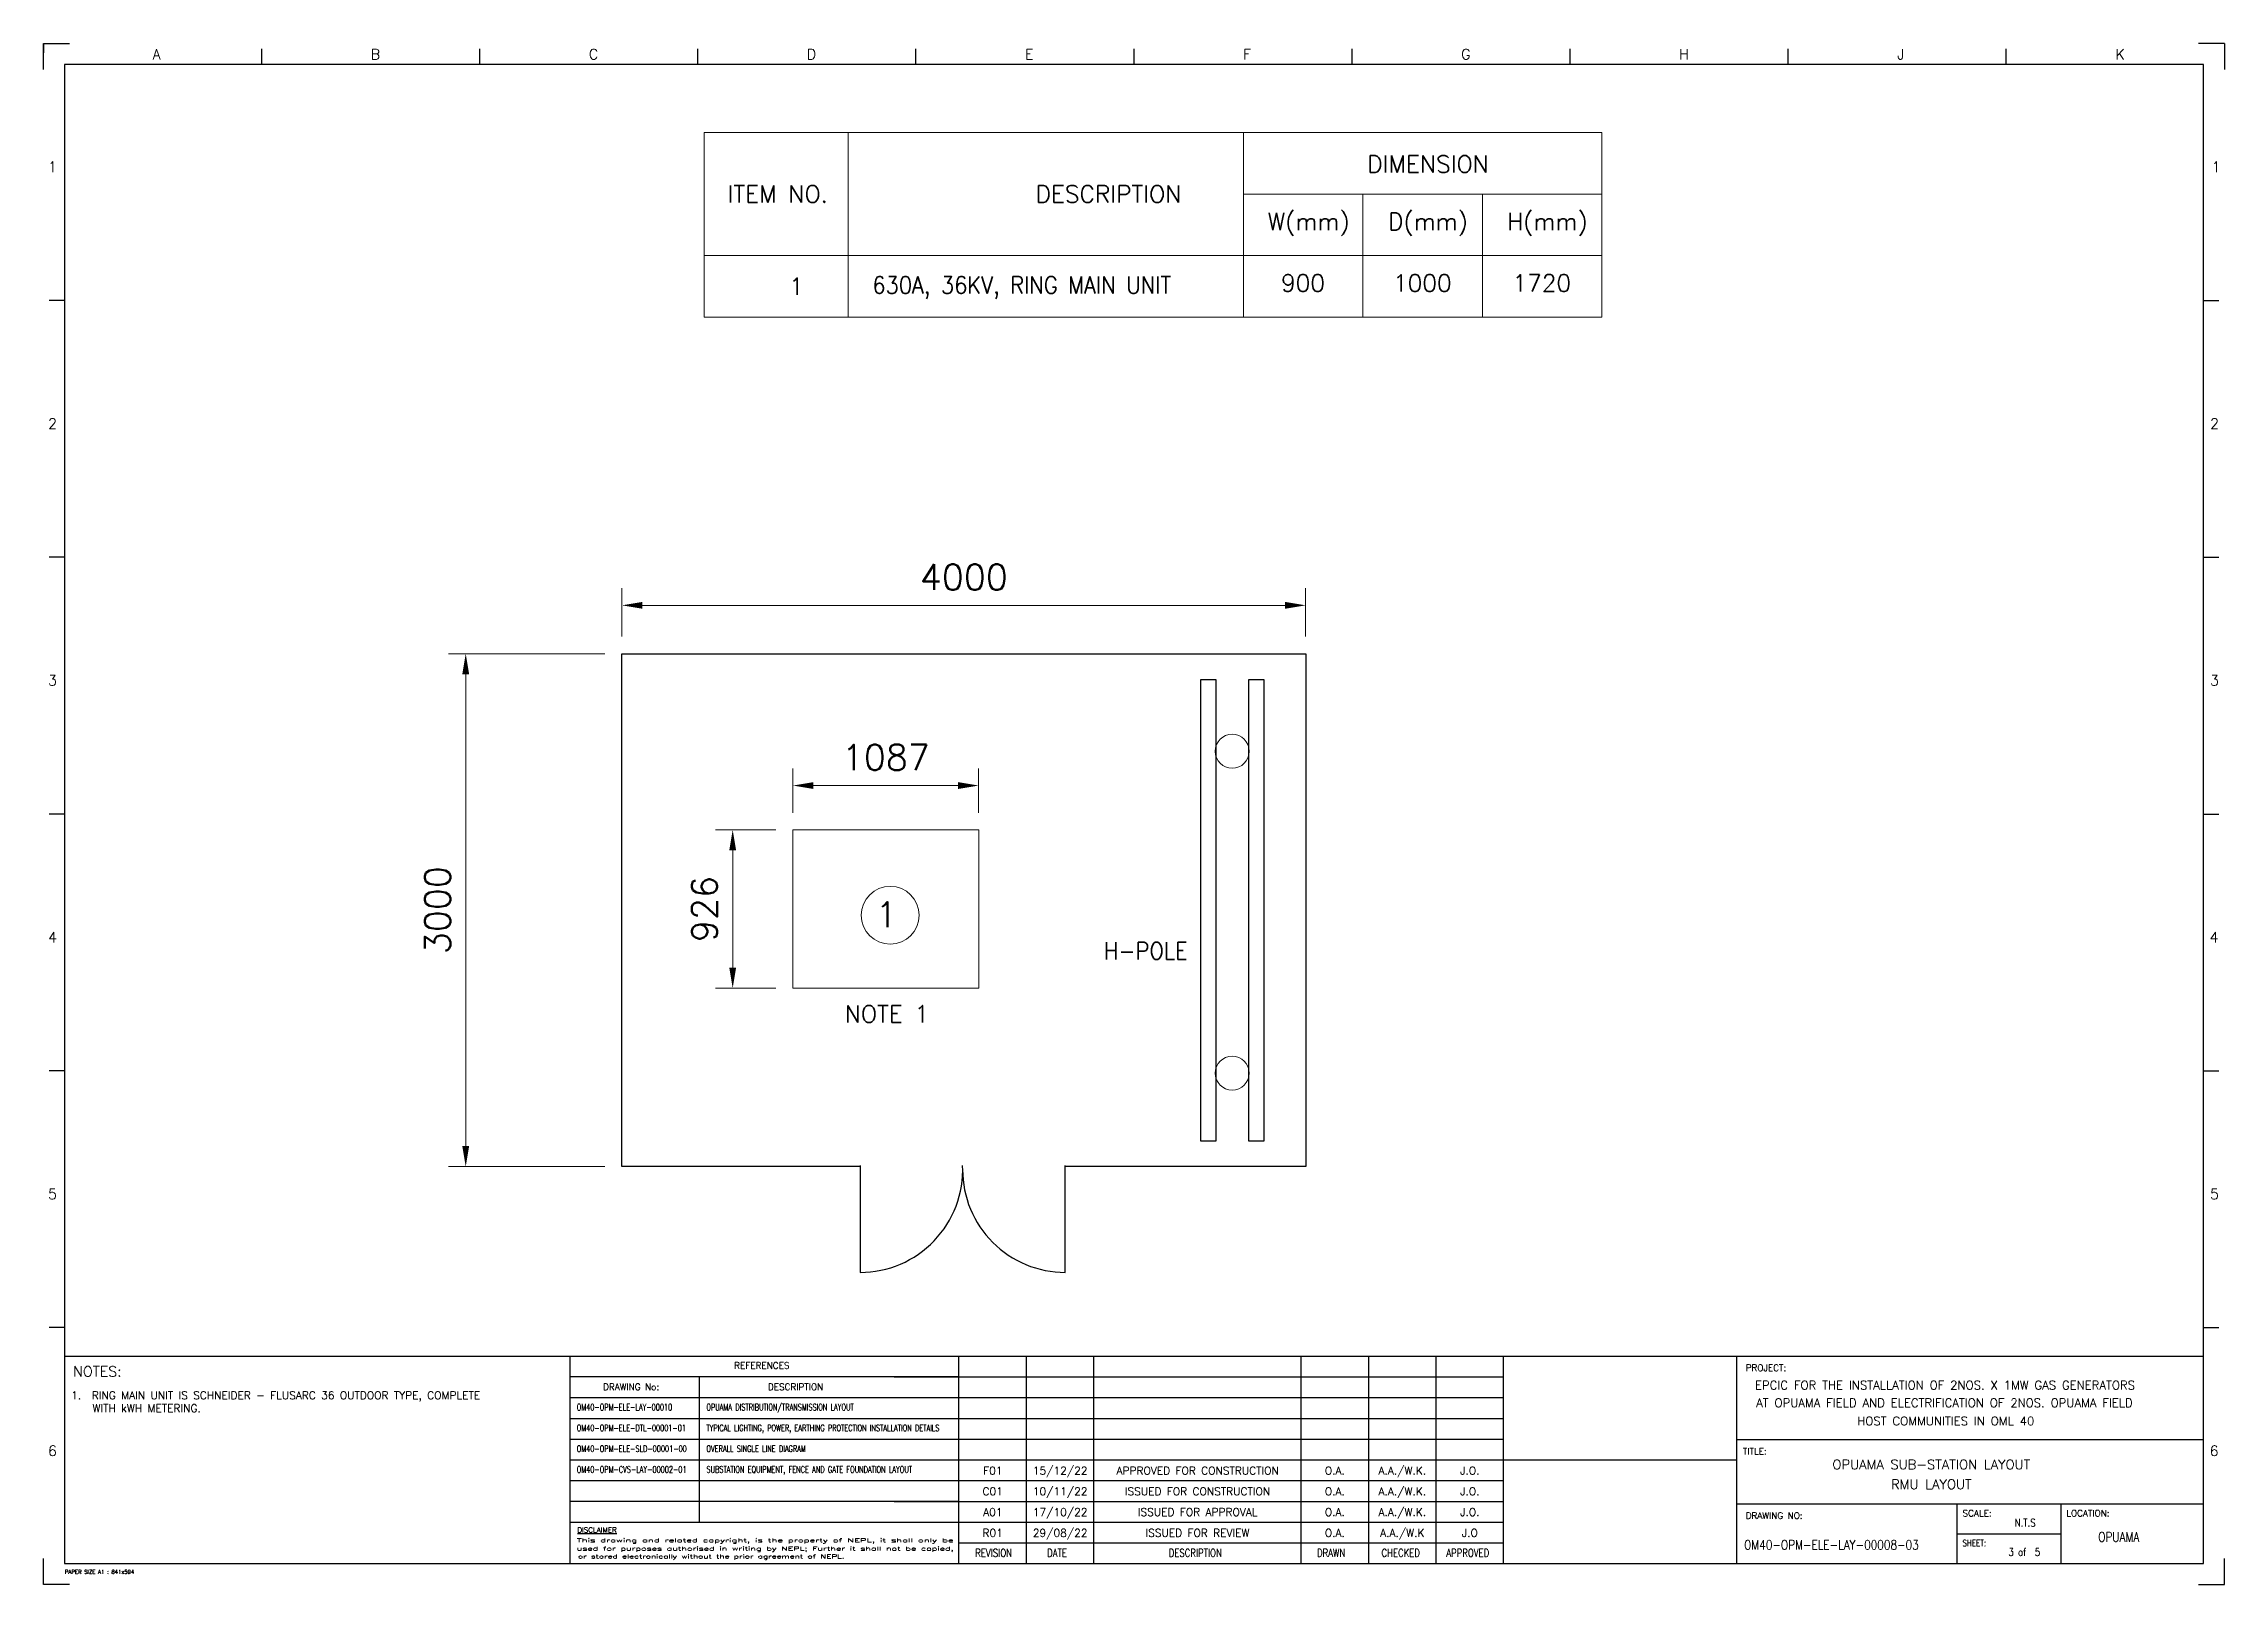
# Paper-space layout 'RMU Substation' of a CAD drawing. Header units: millimetres. Extents: x 0 to 841, y 0 to 594.
# The model-space entities are those that its viewports show. They can reach past a viewport. Long polylines and large blocks are cut down to what shows.
import ezdxf
from ezdxf.enums import TextEntityAlignment as Align

# ---------------------------------------------------------------- set-up
doc = ezdxf.new("R2010")
doc.units = ezdxf.units.MM
doc.header["$LTSCALE"] = 10
doc.header["$PDMODE"] = 34
for name, color, linetype in [('BORDER', 4, 'Continuous'), ('BORDER 2', 7, 'Continuous'), ('P', 250, 'Continuous'), ('PIPES', 2, 'Continuous'), ('TEXT', 1, 'Continuous')]:
    doc.layers.add(name, color=color, linetype=linetype)
doc.layers.add('GREY', color=8, linetype='Continuous', lineweight=0)
doc.styles.add('ROMAN S', font='ROMANS.SHX')
doc.styles.add('ROMANC', font='romans.shx')
doc.styles.add('ROMANS', font='romans.shx')
doc.styles.get("Standard").update_dxf_attribs({"font": 'romans.shx'})
doc.styles.add('TEXT_100', font='romans.shx', dxfattribs={"width": 0.9, "height": 300})
doc.styles.add('TEXT_50', font='romans.shx', dxfattribs={"height": 150})
doc.dimstyles.new('C2C', dxfattribs={"dimscale": 100, "dimtxt": 2, "dimasz": 1.5, "dimexe": 1, "dimexo": 1, "dimgap": 0.9, "dimtad": 1, "dimdec": 0, "dimzin": 7, "dimdsep": 46, "dimtxsty": 'ROMAN S', "dimcen": 0, "dimclrd": 8, "dimclre": 8, "dimclrt": 7, "dimadec": 0, "dimazin": 2, "dimtp": 0.1, "dimtm": 0.1, "dimtfac": 0.71, "dimtdec": 0, "dimtofl": 0, "dimtmove": 0, "dimatfit": 3, "dimfxl": 1, "dimtolj": 1, "dimtzin": 7, "dimlwd": -1, "dimlwe": -1, "dimarcsym": 1})

# ---------------------------------------------------------------- blocks, each defined once
blk = doc.blocks.new('A$C36FF2EC2')
at = {"layer": 'BORDER'}
for p, q in [((0, 584), (0, 594)), ((0, 594), (10, 594)), ((84.1, 586), (84.1, 592)), ((168.2, 586), (168.2, 592)), ((252.3, 586), (252.3, 592)), ((336.4, 586), (336.4, 592)), ((420.5, 586), (420.5, 592)), ((504.6, 586), (504.6, 592)), ((588.76, 586), (588.76, 592)), ((672.8, 586), (672.8, 592)), ((756.9, 586), (756.9, 592)), ((841, 594), (841, 584)), ((8.11, 495), (2.11, 495)), ((832.89, 495), (838.89, 495)), ((8.11, 396), (2.11, 396)), ((832.89, 396), (838.89, 396)), ((8.11, 297), (2.11, 297)), ((832.89, 297), (838.89, 297)), ((8.11, 198), (2.11, 198)), ((832.89, 198), (838.89, 198)), ((8.11, 99), (2.11, 99)), ((832.89, 99), (838.89, 99)), ((8, 88), (833, 88)), ((203, 8), (203, 88)), ((353, 8), (353, 88)), ((379, 8), (379, 88)), ((405, 8), (405, 88)), ((485, 8), (485, 88)), ((511, 8), (511, 88)), ((537, 8), (537, 88)), ((563, 8), (563, 88)), ((653, 8), (653, 88)), ((353, 80), (203, 80)), ((253, 24), (253, 80)), ((653, 55.8), (833, 55.8)), ((563, 48), (653, 48)), ((353, 32), (203, 32)), ((653, 31), (833, 31)), ((738, 8), (738, 31)), ((778, 8), (778, 31)), ((738, 19.5), (778, 19.5)), ((0, 0), (0, 10)), ((841, 0), (841, 10)), ((10, 0), (0, 0)), ((831, 0), (841, 0))]:
    blk.add_line(p, q, dxfattribs=at)
for points in [[(0, 594), (0, 590.5)], [(841, 594), (831, 594)], [(328, 80), (563, 80)], [(203, 72), (563, 72)], [(203, 64), (563, 64)], [(203, 56), (563, 56)], [(203, 48), (563, 48)], [(203, 40), (563, 40)], [(328, 32), (563, 32)], [(203, 24), (563, 24)], [(353, 16), (563, 16)]]:
    blk.add_lwpolyline(points, dxfattribs=at)
blk.add_lwpolyline([(8, 8), (833, 8), (833, 586), (8, 586)], close=True, dxfattribs=at)
for s, p in [('A', (42.05, 587.91)), ('B', (126.15, 587.91)), ('C', (210.25, 587.91)), ('D', (294.35, 587.91)), ('E', (378.45, 587.91)), ('F', (462.55, 587.91)), ('G', (546.65, 587.91)), ('H', (630.75, 587.91)), ('J', (714.85, 587.91)), ('K', (798.95, 587.91)), ('1', (1.71, 544.5)), ('1', (836.06, 544.5)), ('2', (1.71, 445.5)), ('2', (835.48, 445.5)), ('3', (1.71, 346.5)), ('3', (835.48, 346.5)), ('4', (1.71, 247.5)), ('4', (835.29, 247.5)), ('5', (1.71, 148.5)), ('5', (835.48, 148.5)), ('6', (1.71, 49.5)), ('6', (835.29, 49.5))]:
    blk.add_text(s, height=4, dxfattribs=at).set_placement(p)
at = {"layer": 'BORDER', "color": 1, "style": 'ROMANS'}
for s, height, p in [('REFERENCES', 2.5, (266.31, 83.14)), ('PROJECT:', 2.5, (656.39, 82.26)), ('NOTES:', 4, (11.39, 80.1)), ('DRAWING No:', 2.5, (215.76, 74.9)), ('DESCRIPTION', 2.5, (279.32, 74.9)), ('EPCIC FOR THE INSTALLATION OF 2NOS. X 1MW GAS GENERATORS ', 3.3, (660, 75.15)), ('AT OPUAMA FIELD AND ELECTRIFICATION OF 2NOS. OPUAMA FIELD ', 3.3, (660.42, 68.35)), ('HOST COMMUNITIES IN OML 40', 3.3, (699.41, 61.33)), ('TITLE:', 2.5, (655.29, 50.06)), ('DRAWING NO:', 2.5, (656.39, 25.26)), ('SCALE:', 2.5, (740.01, 26.17)), ('LOCATION:', 2.5, (780.01, 26.17))]:
    blk.add_text(s, height=height, dxfattribs=at).set_placement(p)
at = {"layer": 'BORDER', "color": 1, "style": 'ROMANS', "width": 0.8}
for s, height, p in [('SHEET:', 2.5, (740.01, 14.67)), ('REVISION', 3, (359.28, 10.65)), ('DATE', 3, (387.02, 10.65)), ('DESCRIPTION', 3, (433.9, 10.65)), ('DRAWN', 3, (491.06, 10.65)), ('CHECKED', 3, (515.94, 10.65)), ('APPROVED', 3, (540.94, 10.65))]:
    blk.add_text(s, height=height, dxfattribs=at).set_placement(p)
at = {"layer": 'BORDER', "color": 1, "lineweight": -3, "style": 'ROMANS', "width": 0.8}
blk.add_text('OPUAMA', height=3.7, dxfattribs=at).set_placement((792.34, 16.42))
at = {"layer": 'BORDER', "color": 1, "style": 'ROMANS'}
for tag, height, p in [('REV_9', 3, (366, 82.35)), ('DATE_9', 3, (392, 82.35)), ('DESCRIPTION_9', 3, (445, 82.35)), ('DRW_9', 3, (498, 82.35)), ('CHKD_9', 3, (524, 82.35)), ('APPR_9', 3, (550, 82.35)), ('REV_8', 3, (366, 74.35)), ('DATE_8', 3, (392, 74.35)), ('DESCRIPTION_8', 3, (445, 74.35)), ('DRW_8', 3, (498, 74.35)), ('CHKD_8', 3, (524, 74.35)), ('APPR_8', 3, (550, 74.35)), ('REV_7', 3, (366, 66.35)), ('DATE_7', 3, (392, 66.35)), ('DESCRIPTION_7', 3, (445, 66.35)), ('DRW_7', 3, (498, 66.35)), ('CHKD_7', 3, (524, 66.35)), ('APPR_7', 3, (550, 66.35)), ('REV_6', 3, (366, 58.35)), ('DATE_6', 3, (392, 58.35)), ('DESCRIPTION_6', 3, (445, 58.35)), ('DRW_6', 3, (498, 58.35)), ('CHKD_6', 3, (524, 58.35)), ('APPR_6', 3, (550, 58.35)), ('REV_5', 3, (366, 50.35)), ('DATE_5', 3, (392, 50.35)), ('DESCRIPTION_5', 3, (445, 50.35)), ('DRW_5', 3, (498, 50.35)), ('CHKD_5', 3, (524, 50.35)), ('APPR_5', 3, (550, 50.35)), ('REV_4', 3, (366, 42.35)), ('DATE_4', 3, (392, 42.35)), ('DESCRIPTION_4', 3, (445, 42.35)), ('DRW_4', 3, (498, 42.35)), ('CHKD_4', 3, (524, 42.35)), ('APPR_4', 3, (550, 42.35)), ('TITLE1', 3.7, (729.25, 44.98)), ('REV_3', 3, (366, 34.35)), ('DATE_3', 3, (392, 34.35)), ('DESCRIPTION_3', 3, (445, 34.35)), ('DRW_3', 3, (498, 34.35)), ('CHKD_3', 3, (524, 34.35)), ('APPR_3', 3, (550, 34.35)), ('TITLE2', 3.7, (729.25, 37.35)), ('REV_2', 3, (366, 26.35)), ('DATE_2', 3, (392, 26.35)), ('DESCRIPTION_2', 3, (445, 26.35)), ('DRW_2', 3, (498, 26.35)), ('CHKD_2', 3, (524, 26.35)), ('APPR_2', 3, (550, 26.35)), ('REV_1', 3, (366, 18.35)), ('DATE_1', 3, (392, 18.35)), ('DESCRIPTION_1', 3, (445, 18.35)), ('DRW_1', 3, (498, 18.35)), ('CHKD_1', 3, (524, 18.35)), ('APPR_1', 3, (550, 18.35))]:
    blk.add_attdef(tag, text='', height=height, dxfattribs=at).set_placement(p, align=Align.CENTER)
for tag, p, height, width in [('REF_DRGNO_1', (205.6, 67.06), 2.5, 0.7), ('REF_DESCR1', (255.61, 67.06), 2.5, 0.7), ('REF_DRGNO_2', (205.6, 59.06), 2.5, 0.7), ('REF_DESCR2', (255.61, 59.06), 2.5, 0.7), ('REF_DRGNO_3', (205.6, 51.06), 2.5, 0.7), ('REF_DESCR3', (255.61, 51.06), 2.5, 0.7), ('REF_DRGNO_4', (205.6, 43.06), 2.5, 0.7), ('REF_DESCR4', (255.61, 43.06), 2.5, 0.7), ('REF_DRGNO_5', (205.6, 35.06), 2.5, 0.7), ('REF_DESCR5', (255.61, 35.06), 2.5, 0.7), ('REF_DRGNO_6', (205.6, 27.06), 2.5, 0.7), ('REF_DESCR6', (255.61, 27.06), 2.5, 0.7), ('DRGNO', (655.77, 13.38), 3.7, 0.8)]:
    blk.add_attdef(tag, p, '', height=height, dxfattribs=dict(at, width=width))
at = {"layer": 'BORDER', "color": 1, "style": 'ROMANS', "width": 0.8}
for tag, p in [('SCALE', (764.17, 22.32)), ('SHEET_NO', (763.83, 10.94))]:
    blk.add_attdef(tag, text='', height=3, dxfattribs=at).set_placement(p, align=Align.CENTER)
at = {"layer": 'BORDER 2', "color": 1, "style": 'ROMANS'}
for s, width, p, p2 in [('This drawing and related copyright, is the property of NEPL, it shall only be', 1.590594, (205.6, 16.22), (350.91, 16.22)), ('used for purposes authorised in writing by NEPL; Further it shall not be copied,', 1.514795, (205.6, 13.03), (350.91, 13.03)), ('or stored electronically without the prior agreement of NEPL.', 1.41957, (206.05, 10), (308.87, 10))]:
    blk.add_text(s, height=1.5, dxfattribs=dict(at, width=width)).set_placement(p, p2, align=Align.FIT)
at = {"layer": 'BORDER 2', "color": 5, "style": 'ROMANC'}
blk.add_text('%%UDISCLAIMER', height=2, dxfattribs=at).set_placement((205.86, 19.96))
at = {"layer": 'BORDER 2', "color": 1, "style": 'ROMANS'}
blk.add_text('PAPER SIZE A1 : 841x594', height=1.5, dxfattribs=at).set_placement((8.21, 4.08))
blk = doc.blocks.new('*D50')
at = {"layer": 'Defpoints', "color": 0, "transparency": 16777216}
for p in [(181151, 71789), (177151, 71506), (181151, 71506)]:
    blk.add_point(p, dxfattribs=at)
at = {"layer": 'GREY', "color": 8, "transparency": 16777216}
for p, q in [((177151, 71606), (177151, 71889)), ((181151, 71606), (181151, 71889)), ((177271, 71789), (181031, 71789))]:
    blk.add_line(p, q, dxfattribs=at)
for points in [[(177271, 71809), (177271, 71769), (177151, 71789)], [(181031, 71809), (181031, 71769), (181151, 71789)]]:
    blk.add_solid(points, dxfattribs=at)
at = {"layer": 'GREY', "color": 7, "lineweight": 0, "transparency": 16777216, "insert": (179151, 71954), "char_height": 150, "attachment_point": 5, "style": 'ROMAN S'}
blk.add_mtext('\\A1;4000', dxfattribs=at)
blk = doc.blocks.new('*D51')
at = {"layer": 'Defpoints', "color": 0, "transparency": 16777216}
for p in [(177151, 71506), (176237, 68506), (177151, 68506)]:
    blk.add_point(p, dxfattribs=at)
at = {"layer": 'GREY', "color": 8, "transparency": 16777216}
for p, q in [((177051, 71506), (176137, 71506)), ((176237, 71386), (176237, 68626)), ((177051, 68506), (176137, 68506))]:
    blk.add_line(p, q, dxfattribs=at)
for points in [[(176217, 71386), (176257, 71386), (176237, 71506)], [(176217, 68626), (176257, 68626), (176237, 68506)]]:
    blk.add_solid(points, dxfattribs=at)
at = {"layer": 'GREY', "color": 7, "lineweight": 0, "transparency": 16777216, "insert": (176072, 70006), "char_height": 150, "attachment_point": 5, "rotation": 90, "style": 'ROMAN S'}
blk.add_mtext('\\A1;3000', dxfattribs=at)
blk = doc.blocks.new('*D57')
at = {"layer": 'Defpoints', "color": 0, "transparency": 16777216}
for p in [(178151, 70476), (177799, 69550), (178151, 69550)]:
    blk.add_point(p, dxfattribs=at)
at = {"layer": 'GREY', "color": 8, "transparency": 16777216}
for p, q in [((178051, 70476), (177699, 70476)), ((177799, 70356), (177799, 69670)), ((178051, 69550), (177699, 69550))]:
    blk.add_line(p, q, dxfattribs=at)
for points in [[(177779, 70356), (177819, 70356), (177799, 70476)], [(177779, 69670), (177819, 69670), (177799, 69550)]]:
    blk.add_solid(points, dxfattribs=at)
at = {"layer": 'GREY', "color": 7, "lineweight": 0, "transparency": 16777216, "insert": (177634, 70013), "char_height": 150, "attachment_point": 5, "rotation": 90, "style": 'ROMAN S'}
blk.add_mtext('\\A1;926', dxfattribs=at)
blk = doc.blocks.new('*D58')
at = {"layer": 'Defpoints', "color": 0, "transparency": 16777216}
for p in [(179238, 70735), (178151, 70476), (179238, 70476)]:
    blk.add_point(p, dxfattribs=at)
at = {"layer": 'GREY', "color": 8, "transparency": 16777216}
for p, q in [((178151, 70576), (178151, 70835)), ((179238, 70576), (179238, 70835)), ((178271, 70735), (179118, 70735))]:
    blk.add_line(p, q, dxfattribs=at)
for points in [[(178271, 70755), (178271, 70715), (178151, 70735)], [(179118, 70755), (179118, 70715), (179238, 70735)]]:
    blk.add_solid(points, dxfattribs=at)
at = {"layer": 'GREY', "color": 7, "lineweight": 0, "transparency": 16777216, "insert": (178695, 70900), "char_height": 150, "attachment_point": 5, "style": 'ROMAN S'}
blk.add_mtext('\\A1;1087', dxfattribs=at)

msp = doc.modelspace()

# ---------------------------------------------------------------- linework, layer by layer
at = {"color": 7, "linetype": 'ByBlock'}
msp.add_line((178544.4, 68512.8), (178544.4, 67887.6), dxfattribs=at)
at = {"color": 7, "lineweight": 18}
msp.add_lwpolyline([(178151.3, 70475.8), (179238.3, 70475.8), (179238.3, 69549.8), (178151.3, 69549.8)], close=True, dxfattribs=at)
at = {"color": 7, "linetype": 'ByBlock'}
msp.add_lwpolyline([(179144.4, 68487.6, 0.4142932), (179744.4, 67887.4), (179744.4, 68512.8)], format="xyb", dxfattribs=at)
msp.add_arc((178544.1, 68488.4), 600.8, 270.03333, 2.32473, dxfattribs=at)
at = {"layer": 'P', "color": 7, "linetype": 'Continuous', "lineweight": 0}
for centre, radius in [((180721.4, 70935.7, 0), 99.5), ((178720.4, 69976.2, 0), 169), ((180721.4, 69053.1, 0), 99.5)]:
    msp.add_circle(centre, radius, dxfattribs=at)
at = {"layer": 'PIPES', "color": 7}
for p, q in [((177151.3, 71505.9), (181151.3, 71505.9)), ((177151.3, 68505.9), (177151.3, 71505.9)), ((181151.3, 71505.9), (181151.3, 68505.9)), ((178544.4, 68505.9), (177151.3, 68505.9)), ((181151.3, 68505.9), (179744.4, 68505.9))]:
    msp.add_line(p, q, dxfattribs=at)
for points in [[(180537.8, 71355.9), (180625.1, 71355.9), (180625.1, 68655.9), (180537.8, 68655.9)], [(180818.6, 71355.9), (180905.8, 71355.9), (180905.8, 68655.9), (180818.6, 68655.9)]]:
    msp.add_lwpolyline(points, close=True, dxfattribs=at)
at = {"layer": 'TEXT', "color": 1, "linetype": 'Continuous', "lineweight": 0}
for p, q in [((177632.3, 74554.6), (177632.3, 73474.6)), ((177632.3, 74554.6), (182883.5, 74554.6)), ((178474.6, 74554.6), (178474.6, 73474.6)), ((180787.9, 74554.6), (180787.9, 73474.6)), ((182883.5, 74554.6), (182883.5, 73474.6)), ((180787.9, 74194.6), (182883.5, 74194.6)), ((181486.4, 74194.6), (181486.4, 73474.6)), ((182185, 74194.6), (182185, 73474.6)), ((177632.3, 73834.6), (182883.5, 73834.6)), ((177632.3, 73474.6), (182883.5, 73474.6))]:
    msp.add_line(p, q, dxfattribs=at)

# ---------------------------------------------------------------- texts
at = {"layer": 'TEXT', "color": 1, "linetype": 'Continuous', "lineweight": 0, "style": 'TEXT_100'}
for s, p in [('DIMENSION', (181867.2, 74369.8)), ('ITEM NO.', (178062.6, 74194.6)), ('DESCRIPTION', (179997.5, 74194.6)), ('W(mm)', (181168.7, 74034)), ('D(mm)', (181867.2, 74034)), ('H(mm)', (182565.8, 74034)), ('1', (178172.3, 73654.6)), ('900', (181135.6, 73674)), ('1000', (181834.1, 73674)), ('1720', (182532.7, 73674)), ('NOTE 1', (178701.2, 69398.7, 0))]:
    msp.add_text(s, height=100, dxfattribs=at).set_placement(p, align=Align.MIDDLE_CENTER)
at = {"layer": 'TEXT', "color": 7, "linetype": 'Continuous', "lineweight": 0, "style": 'TEXT_50'}
msp.add_text('1', height=148.5, dxfattribs=at).set_placement((178698.8, 69980.3, 0), align=Align.MIDDLE_CENTER)
at = {"layer": 'TEXT', "color": 1, "linetype": 'Continuous', "lineweight": 0, "insert": (178616.5, 73647.1), "char_height": 100, "width": 2610, "attachment_point": 4, "style": 'TEXT_100'}
msp.add_mtext('630A, 36KV, RING MAIN UNIT', dxfattribs=at)
at = {"layer": 'TEXT', "color": 7, "linetype": 'Continuous', "lineweight": 0, "insert": (179970.7, 69768.4), "char_height": 100, "width": 2610, "attachment_point": 4, "style": 'TEXT_100'}
msp.add_mtext('H-POLE', dxfattribs=at)

# ---------------------------------------------------------------- dimensions: what is measured, and where the dimension line sits
at = {"layer": 'GREY', "color": 0, "lineweight": 0}
for base, p1, p2, picture, middle in [((181151.3, 71788.6), (177151.3, 71505.9), (181151.3, 71505.9), '*D50', (179151.3, 71953.6)), ((179238.3, 70735), (178151.3, 70475.8), (179238.3, 70475.8), '*D58', (178694.8, 70900))]:
    dim = msp.add_linear_dim(base=base, p1=p1, p2=p2, dimstyle='C2C', override={"dimtxt": 1.5, "dimasz": 1.2, "dimfxl": 1.5}, dxfattribs=at)
    dim.commit()
    dim.dimension.update_dxf_attribs({"geometry": picture, "text_midpoint": middle})
for base, p1, p2, picture, middle in [((176237.1, 68505.9), (177151.3, 71505.9), (177151.3, 68505.9), '*D51', (176072.1, 70005.9)), ((177798.6, 69549.8), (178151.3, 70475.8), (178151.3, 69549.8), '*D57', (177633.6, 70012.8))]:
    dim = msp.add_linear_dim(base=base, p1=p1, p2=p2, angle=90, dimstyle='C2C', override={"dimtxt": 1.5, "dimasz": 1.2, "dimfxl": 1.5}, dxfattribs=at)
    dim.commit()
    dim.dimension.update_dxf_attribs({"geometry": picture, "text_midpoint": middle})

psp = doc.layouts.new('RMU Substation')

# ---------------------------------------------------------------- block references
at = {"layer": 'BORDER'}
ref = psp.add_blockref('A$C36FF2EC2', (0, 0), dxfattribs=at)
ref.add_attrib('REF_DESCR4', 'SUBSTATION EQUIPMENT, FENCE AND GATE FOUNDATION LAYOUT', (255.61, 43.06), dxfattribs={"color": 1, "height": 2.5, "style": 'ROMANS', "width": 0.7})
ref.add_attrib('REF_DRGNO_4', 'OM40-OPM-CVS-LAY-00002-01 ', (205.6, 43.06), dxfattribs={"color": 1, "height": 2.5, "style": 'ROMANS', "width": 0.7})
ref.add_attrib('REF_DESCR3', 'OVERALL SINGLE LINE DIAGRAM', (255.61, 51.06), dxfattribs={"color": 1, "height": 2.5, "style": 'ROMANS', "width": 0.7})
ref.add_attrib('REF_DRGNO_3', 'OM40-OPM-ELE-SLD-00001-00 ', (205.6, 51.06), dxfattribs={"color": 1, "height": 2.5, "style": 'ROMANS', "width": 0.7})
ref.add_attrib('REF_DESCR2', 'TYPICAL LIGHTING, POWER, EARTHING PROTECTION INSTALLATION DETAILS', (255.61, 59.06), dxfattribs={"color": 1, "height": 2.5, "style": 'ROMANS', "width": 0.7})
ref.add_attrib('REF_DRGNO_2', 'OM40-OPM-ELE-DTL-00001-01 ', (205.6, 59.06), dxfattribs={"color": 1, "height": 2.5, "style": 'ROMANS', "width": 0.7})
ref.add_attrib('REF_DESCR1', 'OPUAMA DISTRIBUTION/TRANSMISSION LAYOUT', (255.61, 67.06), dxfattribs={"color": 1, "height": 2.5, "style": 'ROMANS', "width": 0.7})
ref.add_attrib('REF_DRGNO_1', 'OM40-OPM-ELE-LAY-00010', (205.6, 67.06), dxfattribs={"color": 1, "height": 2.5, "style": 'ROMANS', "width": 0.7})
ref.add_attrib('REV_4', 'F01', dxfattribs={"color": 1, "height": 3, "style": 'ROMANS'}).set_placement((366, 42.35), align=Align.CENTER)
ref.add_attrib('DATE_4', '15/12/22', dxfattribs={"color": 1, "height": 3, "style": 'ROMANS'}).set_placement((392, 42.35), align=Align.CENTER)
ref.add_attrib('DESCRIPTION_4', 'APPROVED FOR CONSTRUCTION', dxfattribs={"color": 1, "height": 3, "style": 'ROMANS'}).set_placement((445, 42.35), align=Align.CENTER)
ref.add_attrib('DRW_4', 'O.A.', dxfattribs={"color": 1, "height": 3, "style": 'ROMANS'}).set_placement((498, 42.35), align=Align.CENTER)
ref.add_attrib('CHKD_4', 'A.A./W.K.', dxfattribs={"color": 1, "height": 3, "style": 'ROMANS'}).set_placement((524, 42.35), align=Align.CENTER)
ref.add_attrib('APPR_4', 'J.O.', dxfattribs={"color": 1, "height": 3, "style": 'ROMANS'}).set_placement((550, 42.35), align=Align.CENTER)
ref.add_attrib('REV_3', 'C01', dxfattribs={"color": 1, "height": 3, "style": 'ROMANS'}).set_placement((366, 34.35), align=Align.CENTER)
ref.add_attrib('DATE_3', '10/11/22', dxfattribs={"color": 1, "height": 3, "style": 'ROMANS'}).set_placement((392, 34.35), align=Align.CENTER)
ref.add_attrib('DESCRIPTION_3', 'ISSUED FOR CONSTRUCTION', dxfattribs={"color": 1, "height": 3, "style": 'ROMANS'}).set_placement((445, 34.35), align=Align.CENTER)
ref.add_attrib('DRW_3', 'O.A.', dxfattribs={"color": 1, "height": 3, "style": 'ROMANS'}).set_placement((498, 34.35), align=Align.CENTER)
ref.add_attrib('CHKD_3', 'A.A./W.K.', dxfattribs={"color": 1, "height": 3, "style": 'ROMANS'}).set_placement((524, 34.35), align=Align.CENTER)
ref.add_attrib('APPR_3', 'J.O.', dxfattribs={"color": 1, "height": 3, "style": 'ROMANS'}).set_placement((550, 34.35), align=Align.CENTER)
ref.add_attrib('REV_2', 'A01', dxfattribs={"color": 1, "height": 3, "style": 'ROMANS'}).set_placement((366, 26.35), align=Align.CENTER)
ref.add_attrib('DATE_2', '17/10/22', dxfattribs={"color": 1, "height": 3, "style": 'ROMANS'}).set_placement((392, 26.35), align=Align.CENTER)
ref.add_attrib('DESCRIPTION_2', 'ISSUED FOR APPROVAL', dxfattribs={"color": 1, "height": 3, "style": 'ROMANS'}).set_placement((445, 26.35), align=Align.CENTER)
ref.add_attrib('DRW_2', 'O.A.', dxfattribs={"color": 1, "height": 3, "style": 'ROMANS'}).set_placement((498, 26.35), align=Align.CENTER)
ref.add_attrib('CHKD_2', 'A.A./W.K.', dxfattribs={"color": 1, "height": 3, "style": 'ROMANS'}).set_placement((524, 26.35), align=Align.CENTER)
ref.add_attrib('APPR_2', 'J.O.', dxfattribs={"color": 1, "height": 3, "style": 'ROMANS'}).set_placement((550, 26.35), align=Align.CENTER)
ref.add_attrib('REV_1', 'R01', dxfattribs={"color": 1, "height": 3, "style": 'ROMANS'}).set_placement((366, 18.35), align=Align.CENTER)
ref.add_attrib('DATE_1', '29/08/22', dxfattribs={"color": 1, "height": 3, "style": 'ROMANS'}).set_placement((392, 18.35), align=Align.CENTER)
ref.add_attrib('DESCRIPTION_1', 'ISSUED FOR REVIEW', dxfattribs={"color": 1, "height": 3, "style": 'ROMANS'}).set_placement((445, 18.35), align=Align.CENTER)
ref.add_attrib('DRW_1', 'O.A.', dxfattribs={"color": 1, "height": 3, "style": 'ROMANS'}).set_placement((498, 18.35), align=Align.CENTER)
ref.add_attrib('CHKD_1', 'A.A./W.K', dxfattribs={"color": 1, "height": 3, "style": 'ROMANS'}).set_placement((524, 18.35), align=Align.CENTER)
ref.add_attrib('APPR_1', 'J.O', dxfattribs={"color": 1, "height": 3, "style": 'ROMANS'}).set_placement((550, 18.35), align=Align.CENTER)
ref.add_attrib('SHEET_NO', '3 of  5', dxfattribs={"color": 1, "height": 3, "style": 'ROMANS', "width": 0.8}).set_placement((763.83, 10.94), align=Align.CENTER)
ref.add_attrib('SCALE', 'N.T.S', dxfattribs={"color": 1, "height": 3, "style": 'ROMANS', "width": 0.8}).set_placement((764.17, 22.32), align=Align.CENTER)
ref.add_attrib('DRGNO', 'OM40-OPM-ELE-LAY-00008-03', (655.77, 13.38), dxfattribs={"color": 1, "height": 3.7, "style": 'ROMANS', "width": 0.8})
ref.add_attrib('TITLE3', 'RMU LAYOUT ', dxfattribs={"color": 1, "height": 3.7, "style": 'ROMANS'}).set_placement((729.25, 36.75), align=Align.CENTER)
ref.add_attrib('TITLE2', 'OPUAMA SUB-STATION LAYOUT ', dxfattribs={"color": 1, "height": 3.7, "style": 'ROMANS'}).set_placement((729.25, 44.37), align=Align.CENTER)

# ---------------------------------------------------------------- texts
at = {"layer": 'TEXT', "insert": (8.58, 74.42), "char_height": 3, "attachment_point": 1}
psp.add_mtext_dynamic_manual_height_columns('{\\C1; 1.  RING MAIN UNIT IS SCHNEIDER - FLUSARC 36 OUTDOOR TYPE, COMPLETE\\P     WITH kWH METERING. }', width=192.2622, gutter_width=1, heights=[0], dxfattribs=at)

# ---------------------------------------------------------------- viewports
at = {"layer": 'PIPES', "view_target_point": (237921.93, 72457.74)}
psp.add_viewport(center=(420.5, 337), size=(825, 498), view_center_point=(-57775.06, -1282.28), view_height=7555.2609, dxfattribs=at)

doc.saveas('drawing.dxf')
